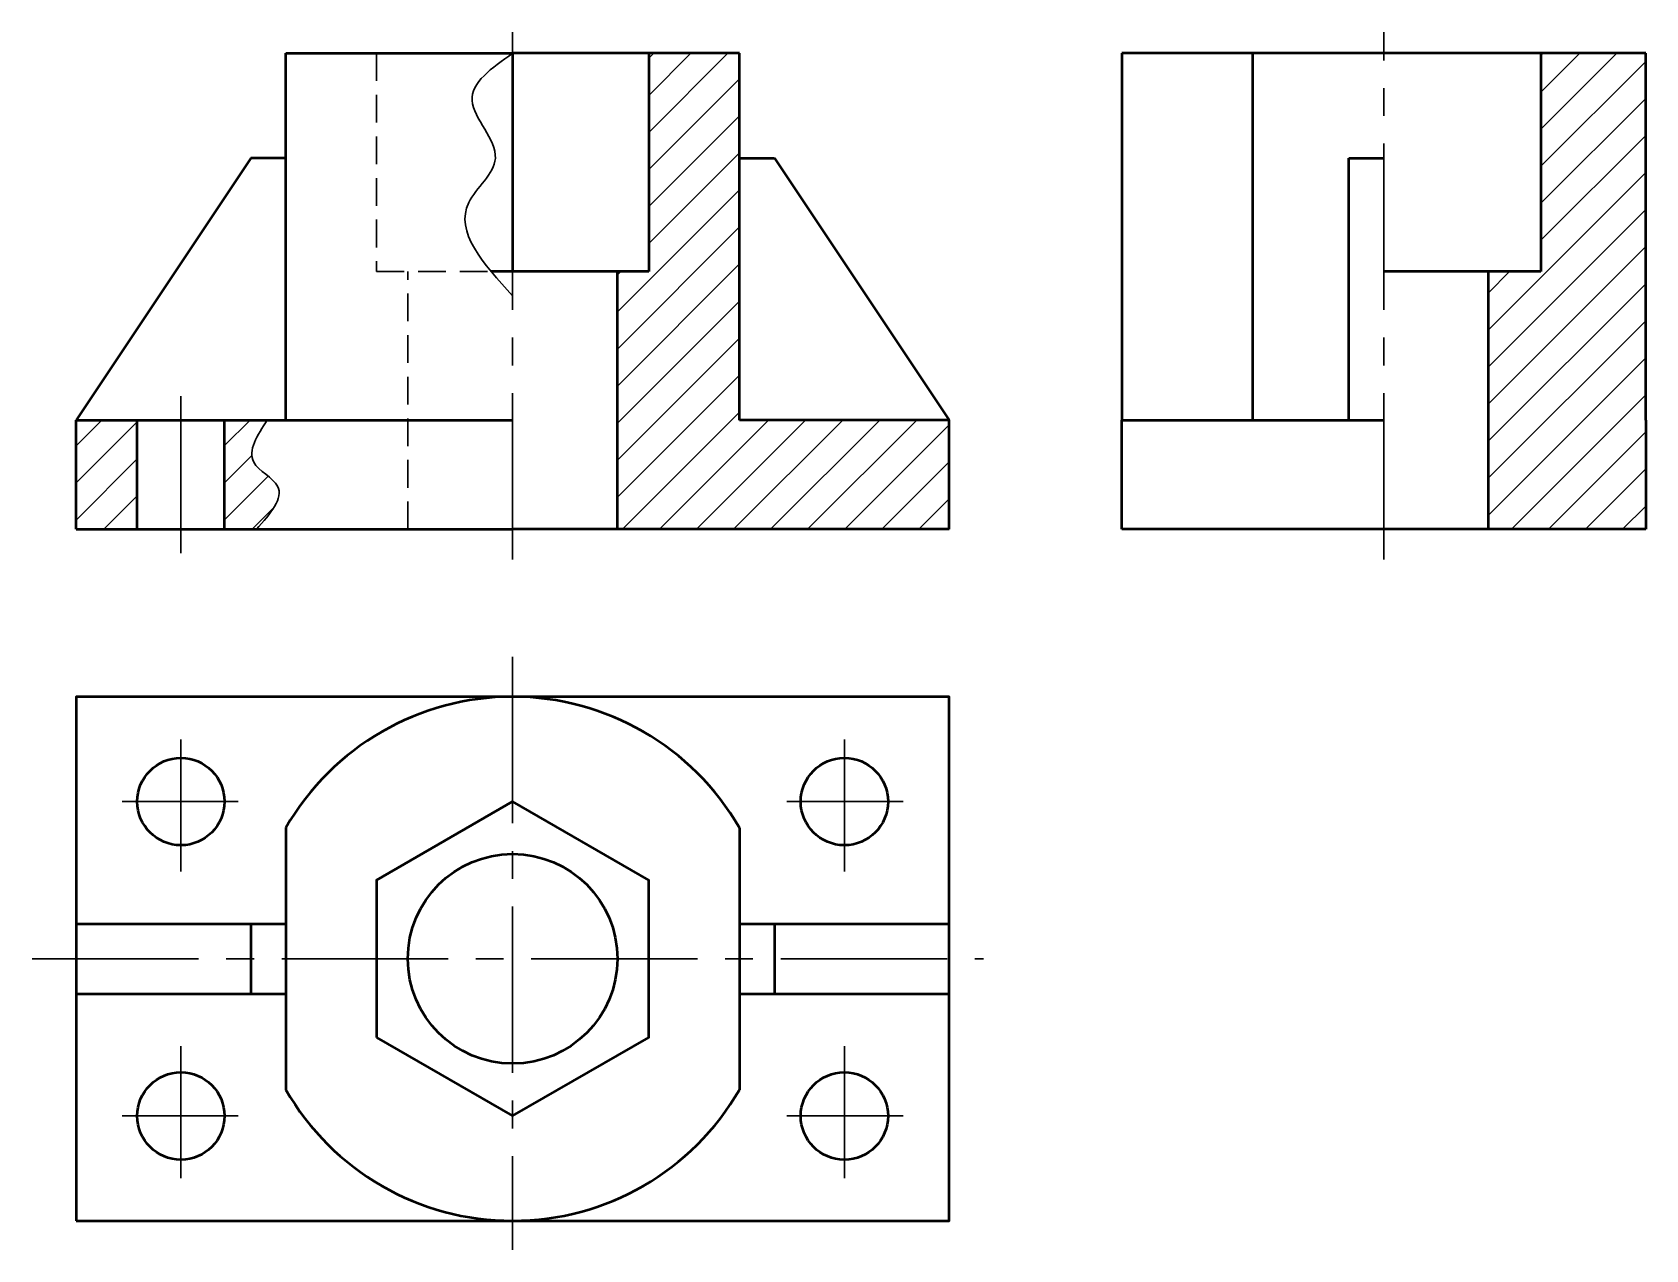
# Model space of a CAD drawing. Header units: millimetres. Extents: x 339 to 524, y 57 to 196.
import ezdxf

# ---------------------------------------------------------------- set-up
doc = ezdxf.new("R2010")
doc.units = ezdxf.units.MM
doc.linetypes.add('CENTER2', pattern=[28.575, 19.05, -3.175, 3.175, -3.175])
doc.linetypes.add('HIDDEN2', pattern=[4.7625, 3.175, -1.5875])
for name, color, linetype, lineweight in [('HIDDEN', 4, 'HIDDEN2', 30), ('OSI', 2, 'CENTER2', 30), ('OSN', 3, 'Continuous', 50), ('TONK', 6, 'Continuous', 30)]:
    doc.layers.add(name, color=color, linetype=linetype, lineweight=lineweight)
pattern_1 = [(45, (0, 0), (-2.12132, 2.12132), [])]

msp = doc.modelspace()

# ---------------------------------------------------------------- hatches: boundary and pattern name
at = {"layer": 'TONK'}
h = msp.add_hatch(dxfattribs=at)
h.set_pattern_fill('_USER', color=256, scale=3, angle=45, pattern_type=0)
h.set_pattern_definition(pattern_1)
h.paths.add_polyline_path([(419.85, 193.66), (409.46, 193.66), (409.46, 168.66), (405.87, 168.66), (405.87, 139.16), (443.87, 139.16), (443.87, 151.66), (419.85, 151.66)])
h = msp.add_hatch(dxfattribs=at)
h.set_pattern_fill('_USER', color=256, scale=3, angle=45, pattern_type=0)
h.set_pattern_definition(pattern_1)
h.paths.add_polyline_path([(523.66, 193.66), (511.66, 193.66), (511.66, 168.66), (505.66, 168.66), (505.66, 139.16), (523.66, 139.16), (523.66, 151.66)])
h = msp.add_hatch(dxfattribs=at)
h.set_pattern_fill('_USER', color=256, scale=3, angle=45, pattern_type=0)
h.set_pattern_definition(pattern_1)
h.paths.add_polyline_path([(350.87, 151.66), (343.87, 151.66), (343.87, 139.16), (350.87, 139.16)])
edge = h.paths.add_edge_path()
edge.add_spline(control_points=[(364.52, 139.16), (366.1, 140.94), (368.81, 143.99), (362.6, 146.83), (364.62, 149.91), (365.76, 151.66)], knot_values=[0, 0, 0, 0, 5.514368, 9.400397, 14.451351, 14.451351, 14.451351, 14.451351], degree=3, periodic=0)
edge.add_line((365.76, 151.66), (360.87, 151.66))
edge.add_line((360.87, 151.66), (360.87, 139.16))
edge.add_line((360.87, 139.16), (364.52, 139.16))

# ---------------------------------------------------------------- linework, layer by layer
at = {"layer": 'HIDDEN'}
for p, q in [((378.28, 193.66), (378.28, 168.66)), ((378.28, 168.66), (391.42, 168.66)), ((381.87, 139.16), (381.87, 168.66))]:
    msp.add_line(p, q, dxfattribs=at)
at = {"layer": 'OSI'}
for p, q in [((393.87, 135.7), (393.87, 196.06)), ((493.66, 135.7), (493.66, 196.06)), ((355.87, 136.43), (355.87, 154.42)), ((393.87, 124.55), (393.87, 56.68)), ((355.87, 115.11), (355.87, 100)), ((431.87, 115.11), (431.87, 100)), ((362.45, 107.99), (349.13, 107.99)), ((425.28, 107.99), (438.6, 107.99)), ((338.85, 89.99), (447.8, 89.99)), ((355.87, 64.87), (355.87, 79.98)), ((431.87, 64.87), (431.87, 79.98)), ((362.45, 71.99), (349.13, 71.99)), ((425.28, 71.99), (438.6, 71.99))]:
    msp.add_line(p, q, dxfattribs=at)
at = {"layer": 'OSN'}
for p, q in [((367.89, 151.66), (367.89, 193.66)), ((367.89, 193.66), (393.87, 193.66)), ((419.85, 193.66), (393.87, 193.66)), ((393.87, 193.66), (393.87, 168.66)), ((409.46, 193.66), (409.46, 168.66)), ((419.85, 151.66), (419.85, 193.66)), ((523.66, 193.66), (463.66, 193.66)), ((463.66, 193.66), (463.66, 151.66)), ((478.66, 151.66), (478.66, 193.66)), ((511.66, 193.66), (511.66, 168.66)), ((523.66, 151.66), (523.66, 193.66)), ((363.87, 181.66), (343.87, 151.66)), ((367.89, 181.66), (363.87, 181.66)), ((419.85, 181.66), (423.87, 181.66)), ((423.87, 181.66), (443.87, 151.66)), ((489.66, 151.66), (489.66, 181.66)), ((489.66, 181.66), (493.66, 181.66)), ((409.46, 168.66), (391.42, 168.66)), ((405.87, 139.16), (405.87, 168.66)), ((511.66, 168.66), (493.66, 168.66)), ((505.66, 139.16), (505.66, 168.66)), ((343.87, 139.16), (343.87, 151.66)), ((343.87, 151.66), (393.87, 151.66)), ((350.87, 139.16), (350.87, 151.66)), ((360.87, 139.16), (360.87, 151.66)), ((443.87, 151.66), (419.85, 151.66)), ((443.87, 139.16), (443.87, 151.66)), ((463.66, 139.16), (463.66, 151.66)), ((463.66, 151.66), (493.66, 151.66)), ((523.66, 151.66), (523.66, 139.16)), ((343.87, 139.16), (393.87, 139.16)), ((443.87, 139.16), (393.87, 139.16)), ((523.66, 139.16), (463.66, 139.16)), ((367.89, 104.99), (367.89, 74.99)), ((419.85, 104.99), (419.85, 74.99)), ((343.87, 93.99), (367.89, 93.99)), ((363.87, 93.99), (363.87, 85.99)), ((419.85, 93.99), (443.87, 93.99)), ((423.87, 93.99), (423.87, 85.99)), ((343.87, 85.99), (367.89, 85.99)), ((419.85, 85.99), (443.87, 85.99))]:
    msp.add_line(p, q, dxfattribs=at)
for points in [[(343.87, 59.99), (443.87, 59.99), (443.87, 119.99), (343.87, 119.99)], [(378.28, 80.99), (393.87, 71.99), (409.46, 80.99), (409.46, 98.99), (393.87, 107.99), (378.28, 98.99)]]:
    msp.add_lwpolyline(points, close=True, dxfattribs=at)
for centre, radius in [((355.87, 107.99), 5), ((431.87, 107.99), 5), ((393.87, 89.99), 12), ((355.87, 71.99), 5), ((431.87, 71.99), 5)]:
    msp.add_circle(centre, radius, dxfattribs=at)
for start, end in [(30, 150), (210, 330)]:
    msp.add_arc((393.87, 89.99), 30, start, end, dxfattribs=at)
at = {"layer": 'TONK'}
for points in [[(393.87, 193.66), (389.22, 188.24), (391.89, 181.63), (388.85, 176.57), (393.87, 165.88)], [(365.76, 151.66), (364.21, 146.85), (366.95, 144.1), (364.52, 139.16)]]:
    msp.add_spline(points, degree=3, dxfattribs=at)

doc.saveas('drawing.dxf')
